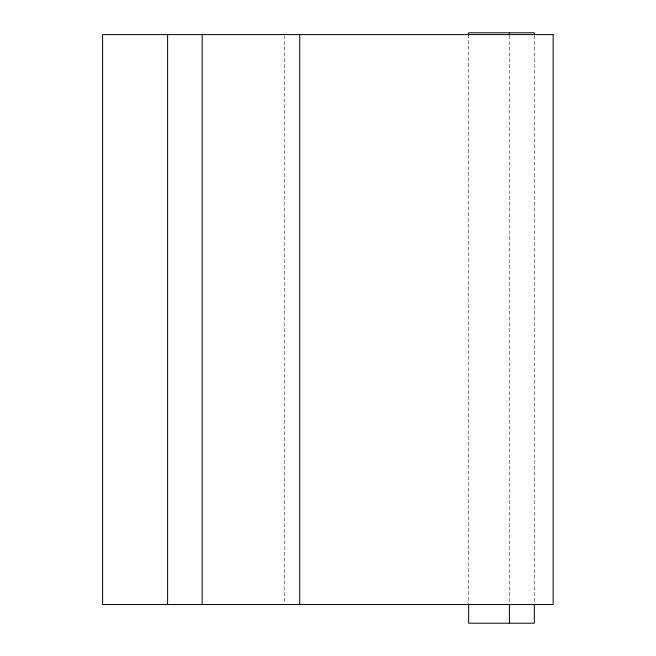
<?xml version="1.0" encoding="UTF-8"?>
<svg xmlns="http://www.w3.org/2000/svg" width="656" height="656" viewBox="0 0 656 656"><rect width="100%" height="100%" fill="white"/><g stroke="black" fill="none" stroke-linecap="round" stroke-linejoin="round"><path stroke-width="0.49" stroke-dasharray="3.28 2.46" d="M534.304 35.629L534.304 603.725M509.4 35.629L509.4 603.725M468.679 34.612L468.679 603.725M284.622 35.629L284.622 603.512"/><path stroke-width="0.98" d="M534.304 34.85L534.304 32.8L468.679 32.8L468.679 34.85M534.304 604.75L534.304 623.2L468.679 623.2L468.679 604.75M509.4 32.8L509.4 34.85M509.4 604.75L509.4 623.2M299.735 34.612L299.735 604.537M202.163 34.612L202.163 604.537M167.6 34.612L167.6 604.537M553.139 34.612L102.598 34.612L102.598 604.537L553.139 604.537L553.139 34.612"/></g></svg>
